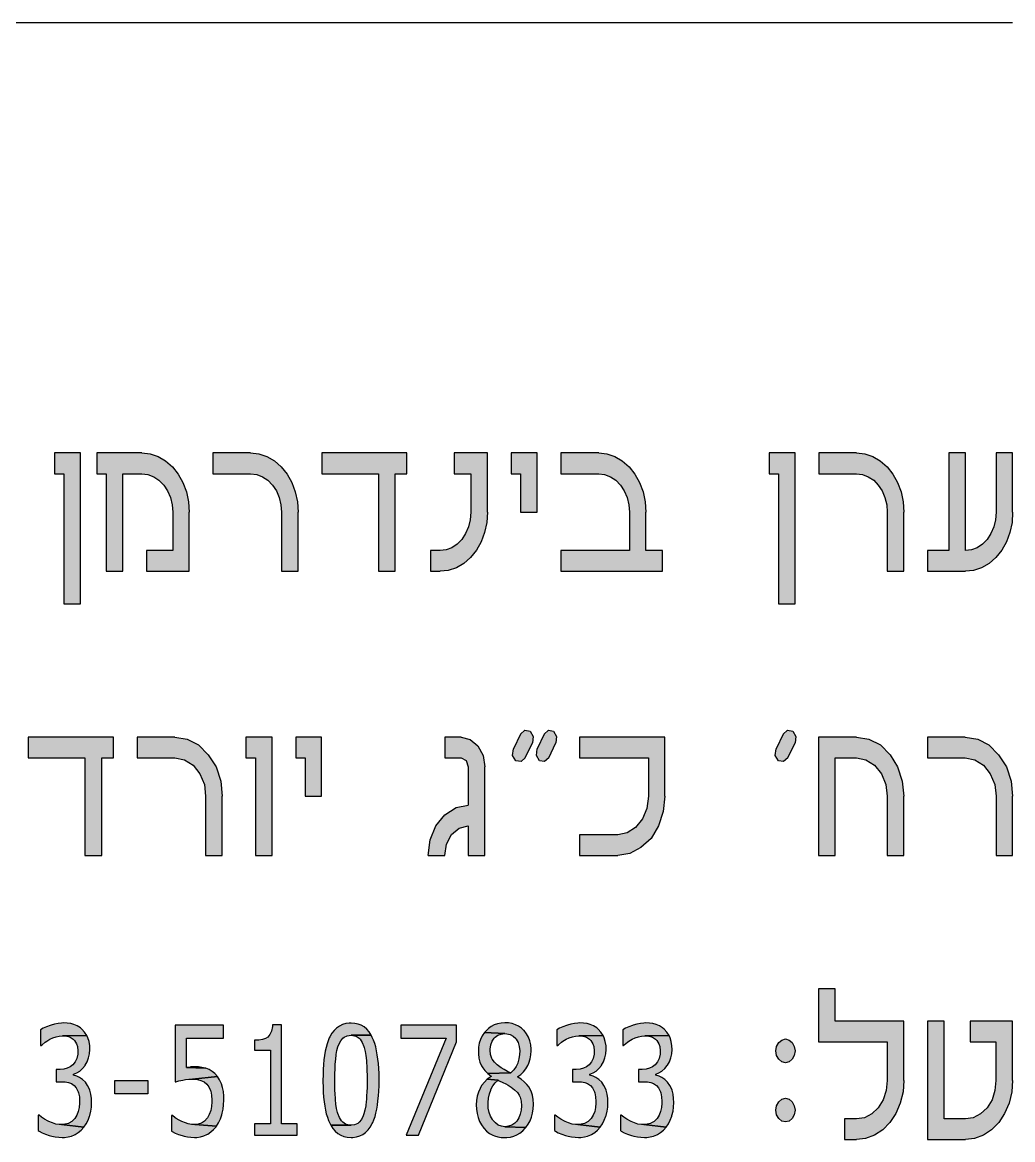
# Model space of a CAD drawing. Header units: inches. Extents: x 4017 to 5703, y -944 to 2840.
# Drawn here: x 5561.05 to 5599.81, y 1210.54 to 1254.25 of the extents above; entities that cross this region are included whole.
import ezdxf

# ---------------------------------------------------------------- set-up
doc = ezdxf.new("R2010")
doc.units = ezdxf.units.IN
doc.header["$MEASUREMENT"] = 0
doc.layers.add('A-VIEW-30', color=6, linetype='Continuous', lineweight=15)
doc.layers.add('TEXT', color=14, linetype='Continuous')

# ---------------------------------------------------------------- blocks, each defined once
blk = doc.blocks.new('A$C70B91C7D')
at = {"layer": 'TEXT', "true_color": 0x311916}
for points in [[(3.1733, -0.5456), (3.1403, -0.5456), (3.1403, -0.5718), (3.1523, -0.5718), (3.1523, -0.7368), (3.1733, -0.7368)], [(3.2812, -0.5556), (3.2718, -0.5502), (3.2617, -0.5467), (3.2513, -0.5456), (3.1943, -0.5456), (3.1943, -0.5718), (3.2062, -0.5718), (3.2062, -0.6955), (3.2272, -0.6955), (3.2272, -0.5718), (3.2513, -0.5718), (3.2588, -0.5727), (3.2662, -0.5756), (3.2729, -0.5801), (3.2789, -0.5862), (3.2837, -0.5936), (3.2874, -0.602), (3.2895, -0.6111), (3.2903, -0.6205), (3.2903, -0.6693), (3.2573, -0.6693), (3.2573, -0.6955), (3.3113, -0.6955), (3.3113, -0.6205), (3.3103, -0.6076), (3.3076, -0.5949), (3.3032, -0.5831), (3.2972, -0.5724), (3.2899, -0.5631)], [(3.4192, -0.5556), (3.4098, -0.5502), (3.3996, -0.5467), (3.3891, -0.5456), (3.3413, -0.5456), (3.3413, -0.5718), (3.3891, -0.5718), (3.3969, -0.5727), (3.4042, -0.5756), (3.4109, -0.5801), (3.4167, -0.5862), (3.4217, -0.5936), (3.4252, -0.602), (3.4275, -0.6111), (3.4283, -0.6205), (3.4283, -0.6955), (3.4493, -0.6955), (3.4493, -0.6205), (3.4483, -0.6076), (3.4456, -0.5949), (3.4412, -0.5831), (3.4352, -0.5724), (3.4277, -0.5631)], [(3.5871, -0.5456), (3.4792, -0.5456), (3.4792, -0.5718), (3.5513, -0.5718), (3.5513, -0.6955), (3.5723, -0.6955), (3.5723, -0.5718), (3.5871, -0.5718)], [(3.6891, -0.5456), (3.6472, -0.5456), (3.6472, -0.5718), (3.6681, -0.5718), (3.6681, -0.6205), (3.6675, -0.6302), (3.6652, -0.6392), (3.6615, -0.6477), (3.6567, -0.655), (3.6509, -0.6612), (3.6442, -0.6656), (3.6368, -0.6683), (3.6291, -0.6693), (3.6172, -0.6693), (3.6172, -0.6955), (3.6291, -0.6955), (3.6395, -0.6946), (3.6498, -0.6911), (3.6592, -0.6855), (3.6677, -0.678), (3.6752, -0.6687), (3.6812, -0.6581), (3.6856, -0.6462), (3.6883, -0.6336), (3.6891, -0.6205)], [(3.7521, -0.5456), (3.7191, -0.5456), (3.7191, -0.5718), (3.7311, -0.5718), (3.7311, -0.6205), (3.7521, -0.6205)], [(3.8506, -0.5502), (3.8406, -0.5467), (3.8302, -0.5456), (3.7822, -0.5456), (3.7822, -0.5718), (3.8302, -0.5718), (3.8377, -0.5727), (3.845, -0.5756), (3.8518, -0.5801), (3.8577, -0.5862), (3.8626, -0.5936), (3.8662, -0.602), (3.8683, -0.6111), (3.8691, -0.6205), (3.8691, -0.6693), (3.7822, -0.6693), (3.7822, -0.6955), (3.9111, -0.6955), (3.9111, -0.6693), (3.8901, -0.6693), (3.8901, -0.6205), (3.8892, -0.6076), (3.8865, -0.5949), (3.882, -0.5831), (3.876, -0.5724), (3.8687, -0.5631), (3.86, -0.5556)], [(4.079, -0.5456), (4.0461, -0.5456), (4.0461, -0.5718), (4.058, -0.5718), (4.058, -0.7368), (4.079, -0.7368)], [(4.1956, -0.5631), (4.187, -0.5556), (4.1775, -0.5502), (4.1675, -0.5467), (4.1571, -0.5456), (4.1091, -0.5456), (4.1091, -0.5718), (4.1571, -0.5718), (4.1646, -0.5727), (4.1719, -0.5756), (4.1787, -0.5801), (4.1846, -0.5862), (4.1895, -0.5936), (4.1929, -0.602), (4.1952, -0.6111), (4.196, -0.6205), (4.196, -0.6955), (4.217, -0.6955), (4.217, -0.6205), (4.2161, -0.6076), (4.2134, -0.5949), (4.2089, -0.5831), (4.203, -0.5724)], [(4.3335, -0.678), (4.341, -0.6687), (4.3469, -0.6581), (4.3514, -0.6462), (4.3541, -0.6336), (4.3548, -0.6205), (4.3548, -0.5456), (4.334, -0.5456), (4.334, -0.6205), (4.3333, -0.6302), (4.3309, -0.6392), (4.3273, -0.6477), (4.3225, -0.655), (4.3167, -0.6612), (4.3099, -0.6656), (4.3026, -0.6683), (4.2949, -0.6693), (4.2949, -0.5456), (4.2739, -0.5456), (4.2739, -0.6693), (4.2469, -0.6693), (4.2469, -0.6955), (4.2949, -0.6955), (4.3053, -0.6946), (4.3155, -0.6911), (4.325, -0.6855)], [(3.2151, -0.9056), (3.1071, -0.9056), (3.1071, -0.9317), (3.1791, -0.9317), (3.1791, -1.0555), (3.2003, -1.0555), (3.2003, -0.9317), (3.2151, -0.9317)], [(3.3231, -0.9154), (3.3088, -0.908), (3.293, -0.9056), (3.2452, -0.9056), (3.2452, -0.9317), (3.293, -0.9317), (3.3053, -0.9342), (3.3162, -0.9411), (3.3246, -0.9519), (3.3305, -0.9657), (3.332, -0.9805), (3.332, -1.0555), (3.3532, -1.0555), (3.3532, -0.9805), (3.3512, -0.9613), (3.3453, -0.943), (3.3354, -0.9278)], [(3.4163, -0.9056), (3.3832, -0.9056), (3.3832, -0.9317), (3.3951, -0.9317), (3.3951, -1.0555), (3.4163, -1.0555)], [(3.4789, -0.9056), (3.4464, -0.9056), (3.4464, -0.9317), (3.4582, -0.9317), (3.4582, -0.9805), (3.4789, -0.9805)], [(3.6772, -0.9164), (3.6673, -0.9085), (3.656, -0.9056), (3.6353, -0.9056), (3.6353, -0.9317), (3.656, -0.9317), (3.6624, -0.9352), (3.6649, -0.943), (3.6649, -0.9919), (3.6496, -0.9948), (3.6353, -1.0042), (3.6239, -1.018), (3.6165, -1.0358), (3.6141, -1.0555), (3.6353, -1.0555), (3.6372, -1.0412), (3.6437, -1.0289), (3.6535, -1.021), (3.6649, -1.018), (3.6649, -1.0555), (3.6861, -1.0555), (3.6861, -0.943), (3.6836, -0.9287)], [(3.7462, -0.913), (3.7472, -0.9046), (3.7433, -0.8982), (3.7364, -0.8967), (3.731, -0.9016), (3.7221, -0.9204), (3.7211, -0.9287), (3.725, -0.9356), (3.7319, -0.9366), (3.7369, -0.9317)], [(3.7758, -0.913), (3.7768, -0.9046), (3.7729, -0.8982), (3.7665, -0.8967), (3.761, -0.9016), (3.7522, -0.9204), (3.7512, -0.9287), (3.7551, -0.9356), (3.7615, -0.9366), (3.767, -0.9317)], [(3.9139, -0.9056), (3.8059, -0.9056), (3.8059, -0.9317), (3.8932, -0.9317), (3.8932, -0.9805), (3.8912, -0.9958), (3.8858, -1.0091), (3.8769, -1.02), (3.8661, -1.0269), (3.8543, -1.0294), (3.8059, -1.0294), (3.8059, -1.0555), (3.8543, -1.0555), (3.8695, -1.053), (3.8838, -1.0456), (3.8967, -1.0338), (3.906, -1.018), (3.912, -0.9998), (3.9139, -0.9805)], [(4.0792, -0.913), (4.0801, -0.9046), (4.0762, -0.8982), (4.0693, -0.8967), (4.0639, -0.9016), (4.055, -0.9204), (4.054, -0.9287), (4.0579, -0.9356), (4.0644, -0.9366), (4.0698, -0.9317)], [(4.1872, -0.9154), (4.1724, -0.908), (4.1571, -0.9056), (4.1087, -0.9056), (4.1087, -1.0555), (4.13, -1.0555), (4.13, -0.9317), (4.1571, -0.9317), (4.1689, -0.9342), (4.1798, -0.9411), (4.1886, -0.9519), (4.1941, -0.9657), (4.196, -0.9805), (4.196, -1.0555), (4.2168, -1.0555), (4.2168, -0.9805), (4.2148, -0.9613), (4.2089, -0.943), (4.1995, -0.9278)], [(4.3248, -0.9154), (4.3105, -0.908), (4.2947, -0.9056), (4.2468, -0.9056), (4.2468, -0.9317), (4.2947, -0.9317), (4.307, -0.9342), (4.3179, -0.9411), (4.3262, -0.9519), (4.3322, -0.9657), (4.3341, -0.9805), (4.3341, -1.0555), (4.3548, -1.0555), (4.3548, -0.9805), (4.3529, -0.9613), (4.347, -0.943), (4.3371, -0.9278)], [(4.2169, -1.2656), (4.1298, -1.2656), (4.1298, -1.2244), (4.1089, -1.2244), (4.1089, -1.2918), (4.1958, -1.2918), (4.1958, -1.3407), (4.1945, -1.3532), (4.1907, -1.365), (4.1846, -1.3752), (4.1763, -1.3829), (4.1669, -1.3877), (4.1568, -1.3893), (4.1418, -1.3893), (4.1418, -1.4155), (4.1568, -1.4155), (4.1685, -1.4142), (4.1798, -1.4099), (4.1902, -1.403), (4.1993, -1.3936), (4.2068, -1.3824), (4.2124, -1.3693), (4.2159, -1.3551), (4.2169, -1.3407)], [(3.1753, -1.2756), (3.1733, -1.2739), (3.1694, -1.2715), (3.1653, -1.2696), (3.1611, -1.2685), (3.1567, -1.2679), (3.1519, -1.2677), (3.1493, -1.2678), (3.145, -1.2683), (3.1406, -1.2691), (3.1361, -1.2704), (3.1352, -1.2707), (3.1304, -1.2725), (3.1263, -1.2743), (3.1229, -1.2763), (3.1229, -1.2961), (3.1238, -1.2961), (3.1247, -1.2952), (3.1285, -1.2922), (3.1306, -1.2908), (3.1348, -1.2883), (3.1384, -1.2866), (3.1427, -1.2851), (3.1464, -1.2843), (3.1508, -1.2839), (3.1814, -1.2835), (3.1787, -1.2793)], [(3.3545, -1.2706), (3.2934, -1.2706), (3.2934, -1.3423), (3.2942, -1.3421), (3.2982, -1.3411), (3.3032, -1.3401), (3.3065, -1.3395), (3.3109, -1.3391), (3.3154, -1.3389), (3.347, -1.3356), (3.3437, -1.3319), (3.3403, -1.3291), (3.3364, -1.3267), (3.3323, -1.325), (3.3313, -1.3248), (3.3078, -1.324), (3.3078, -1.287), (3.3545, -1.287)], [(3.4284, -1.2702), (3.4169, -1.2702), (3.4167, -1.2723), (3.4156, -1.278), (3.4136, -1.2824), (3.4108, -1.2855), (3.4078, -1.2872), (3.404, -1.2886), (3.3993, -1.2893), (3.3939, -1.2896), (3.3939, -1.3023), (3.4141, -1.3023), (3.4141, -1.3956), (3.3939, -1.3956), (3.3939, -1.4098), (3.4482, -1.4098), (3.4482, -1.3956), (3.4284, -1.3956)], [(3.5329, -1.2728), (3.5293, -1.2706), (3.5253, -1.2691), (3.521, -1.2682), (3.5163, -1.2678), (3.5141, -1.2679), (3.5096, -1.2685), (3.5054, -1.2697), (3.5015, -1.2716), (3.498, -1.2741), (3.4948, -1.2771), (3.492, -1.2808), (3.4895, -1.2852), (3.4888, -1.2865), (3.4873, -1.2902), (3.4859, -1.2942), (3.4847, -1.2987), (3.4836, -1.3035), (3.4827, -1.3088), (3.482, -1.3143), (3.4814, -1.3202), (3.481, -1.3266), (3.4808, -1.3333), (3.4807, -1.3404), (3.4807, -1.342), (3.4808, -1.3489), (3.4811, -1.3554), (3.4816, -1.3616), (3.4822, -1.3674), (3.483, -1.3729), (3.4839, -1.378), (3.485, -1.3827), (3.4863, -1.3871), (3.4877, -1.3912), (3.4893, -1.3948), (3.4906, -1.3973), (3.5163, -1.3972), (3.5137, -1.3971), (3.5094, -1.3958), (3.5059, -1.3933), (3.5044, -1.3917), (3.5017, -1.3875), (3.4997, -1.3823), (3.4993, -1.3811), (3.4981, -1.376), (3.4972, -1.3706), (3.4966, -1.3647), (3.4965, -1.3629), (3.4962, -1.358), (3.496, -1.3526), (3.4959, -1.3467), (3.4959, -1.3404), (3.4959, -1.3378), (3.496, -1.3319), (3.4961, -1.3262), (3.4964, -1.3209), (3.4967, -1.3159), (3.4969, -1.3138), (3.4976, -1.3078), (3.4985, -1.3025), (3.4998, -1.2979), (3.5008, -1.2951), (3.5032, -1.2904), (3.5061, -1.2869), (3.5077, -1.2856), (3.5116, -1.2839), (3.5163, -1.2833), (3.5419, -1.2832), (3.5393, -1.2791), (3.5363, -1.2757)], [(3.65, -1.2706), (3.5793, -1.2706), (3.5793, -1.287), (3.6369, -1.287), (3.586, -1.4098), (3.6019, -1.4098), (3.65, -1.2915)], [(3.7356, -1.2774), (3.7355, -1.2773), (3.7323, -1.2743), (3.7287, -1.2718), (3.7249, -1.2699), (3.7206, -1.2685), (3.7161, -1.2677), (3.7112, -1.2674), (3.7065, -1.2678), (3.7021, -1.2686), (3.6979, -1.2701), (3.694, -1.2721), (3.6905, -1.2747), (3.6871, -1.2779), (3.6855, -1.2799), (3.7111, -1.2812), (3.7136, -1.2813), (3.7181, -1.2823), (3.7219, -1.2844), (3.725, -1.2875), (3.7257, -1.2882), (3.7281, -1.2926), (3.7296, -1.2975), (3.7301, -1.3031), (3.7298, -1.3078), (3.7291, -1.3132), (3.7276, -1.3185), (3.7255, -1.3228), (3.7227, -1.327), (3.7189, -1.331), (3.6896, -1.3316), (3.6938, -1.335), (3.6938, -1.3355), (3.6927, -1.3362), (3.6887, -1.3391), (3.7028, -1.3401), (3.7042, -1.3409), (3.7085, -1.3431), (3.7124, -1.345), (3.7154, -1.3466), (3.7192, -1.3489), (3.7237, -1.3524), (3.7271, -1.3558), (3.7295, -1.3591), (3.7306, -1.3617), (3.7318, -1.3667), (3.7322, -1.3728), (3.7319, -1.378), (3.7308, -1.3833), (3.729, -1.388), (3.7265, -1.3919), (3.7238, -1.3947), (3.7202, -1.3971), (3.7161, -1.3986), (3.7114, -1.3991), (3.7378, -1.4), (3.7408, -1.396), (3.7432, -1.3916), (3.7451, -1.3869), (3.7464, -1.3819), (3.7472, -1.3766), (3.7475, -1.371), (3.7475, -1.3705), (3.7471, -1.3645), (3.7462, -1.3592), (3.7446, -1.3543), (3.7425, -1.3501), (3.7419, -1.3492), (3.7392, -1.3455), (3.7359, -1.3422), (3.7321, -1.3391), (3.7277, -1.3362), (3.7277, -1.3357), (3.7314, -1.333), (3.7349, -1.3297), (3.7379, -1.3257), (3.7404, -1.3214), (3.7416, -1.3185), (3.7434, -1.3133), (3.7444, -1.3081), (3.7447, -1.3029), (3.7447, -1.3008), (3.7441, -1.2953), (3.7429, -1.2903), (3.7411, -1.2856), (3.7387, -1.2813)], [(3.8297, -1.2756), (3.8277, -1.2739), (3.8237, -1.2715), (3.8196, -1.2696), (3.8155, -1.2685), (3.8111, -1.2679), (3.8063, -1.2677), (3.8037, -1.2678), (3.7994, -1.2683), (3.795, -1.2691), (3.7905, -1.2704), (3.7895, -1.2707), (3.7847, -1.2725), (3.7806, -1.2743), (3.7772, -1.2763), (3.7772, -1.2961), (3.7781, -1.2961), (3.7791, -1.2952), (3.7829, -1.2922), (3.7849, -1.2908), (3.7891, -1.2883), (3.7928, -1.2866), (3.797, -1.2851), (3.8007, -1.2843), (3.8051, -1.2839), (3.8358, -1.2835), (3.8331, -1.2793)], [(3.9133, -1.2756), (3.9112, -1.2739), (3.9073, -1.2715), (3.9032, -1.2696), (3.899, -1.2685), (3.8947, -1.2679), (3.8899, -1.2677), (3.8872, -1.2678), (3.883, -1.2683), (3.8785, -1.2691), (3.874, -1.2704), (3.8731, -1.2707), (3.8683, -1.2725), (3.8642, -1.2743), (3.8608, -1.2763), (3.8608, -1.2961), (3.8617, -1.2961), (3.8626, -1.2952), (3.8665, -1.2922), (3.8685, -1.2908), (3.8727, -1.2883), (3.8763, -1.2866), (3.8806, -1.2851), (3.8843, -1.2843), (3.8887, -1.2839), (3.9194, -1.2835), (3.9166, -1.2793)], [(4.268, -1.2656), (4.2469, -1.2656), (4.2469, -1.4155), (4.295, -1.4155), (4.3065, -1.4142), (4.3177, -1.4099), (4.3281, -1.403), (4.3372, -1.3936), (4.3447, -1.3824), (4.3503, -1.3693), (4.3538, -1.3551), (4.3548, -1.3407), (4.3548, -1.2656), (4.3009, -1.2656), (4.3009, -1.2918), (4.3337, -1.2918), (4.3337, -1.3407), (4.3324, -1.3532), (4.3287, -1.365), (4.3225, -1.3752), (4.3142, -1.3829), (4.3049, -1.3877), (4.295, -1.3893), (4.268, -1.3893)], [(3.1843, -1.2913), (3.1828, -1.2864), (3.1814, -1.2835), (3.1508, -1.2839), (3.1538, -1.284), (3.1581, -1.2848), (3.1605, -1.2857), (3.1643, -1.2882), (3.1659, -1.2898), (3.1685, -1.2942), (3.1696, -1.2976), (3.1702, -1.3032), (3.17, -1.3074), (3.1689, -1.3126), (3.1668, -1.317), (3.1639, -1.3206), (3.1605, -1.3233), (3.1566, -1.3251), (3.1523, -1.3262), (3.1475, -1.3266), (3.1426, -1.3266), (3.1426, -1.3421), (3.1489, -1.3421), (3.1494, -1.3421), (3.154, -1.3424), (3.1582, -1.3432), (3.1619, -1.3445), (3.1656, -1.3471), (3.1681, -1.35), (3.1706, -1.3548), (3.171, -1.3561), (3.172, -1.3611), (3.1723, -1.3672), (3.1722, -1.3692), (3.1718, -1.3749), (3.1707, -1.3797), (3.1689, -1.3843), (3.1661, -1.3889), (3.1626, -1.3924), (3.1583, -1.3948), (3.1536, -1.3961), (3.1493, -1.3965), (3.1777, -1.3996), (3.1806, -1.3954), (3.183, -1.3908), (3.1849, -1.3858), (3.1852, -1.3848), (3.1865, -1.3796), (3.1872, -1.3742), (3.1875, -1.3685), (3.1872, -1.3633), (3.1865, -1.3578), (3.1853, -1.353), (3.1848, -1.3516), (3.1824, -1.3468), (3.1797, -1.3428), (3.1796, -1.3427), (3.1761, -1.3392), (3.1723, -1.3367), (3.1688, -1.3351), (3.1647, -1.3338), (3.1647, -1.3325), (3.1687, -1.331), (3.1725, -1.3286), (3.176, -1.3255), (3.1792, -1.3215), (3.1794, -1.3212), (3.182, -1.3168), (3.1838, -1.312), (3.1849, -1.3068), (3.1853, -1.3013), (3.1851, -1.2967)], [(3.5433, -1.2859), (3.5419, -1.2832), (3.5163, -1.2833), (3.5186, -1.2834), (3.523, -1.2845), (3.5265, -1.2869), (3.5279, -1.2884), (3.5306, -1.2925), (3.5327, -1.2977), (3.533, -1.2989), (3.5342, -1.3037), (3.5351, -1.3091), (3.5358, -1.3153), (3.536, -1.3176), (3.5363, -1.3227), (3.5365, -1.3282), (3.5366, -1.334), (3.5367, -1.3401), (3.5367, -1.3433), (3.5366, -1.3494), (3.5364, -1.355), (3.5361, -1.3602), (3.5358, -1.3651), (3.5356, -1.3667), (3.5349, -1.3727), (3.5339, -1.378), (3.5327, -1.3826), (3.5318, -1.3853), (3.5294, -1.39), (3.5265, -1.3935), (3.5248, -1.3949), (3.5209, -1.3966), (3.5163, -1.3972), (3.4906, -1.3973), (3.4932, -1.4014), (3.4962, -1.4048), (3.4996, -1.4077), (3.5032, -1.4099), (3.5072, -1.4114), (3.5116, -1.4123), (3.5163, -1.4127), (3.5186, -1.4126), (3.5231, -1.412), (3.5273, -1.4107), (3.5312, -1.4089), (3.5347, -1.4064), (3.5379, -1.4032), (3.5407, -1.3995), (3.5432, -1.3951), (3.5438, -1.394), (3.5453, -1.3903), (3.5467, -1.3862), (3.5479, -1.3818), (3.5489, -1.3769), (3.5498, -1.3717), (3.5505, -1.3662), (3.5511, -1.3602), (3.5515, -1.3539), (3.5518, -1.3472), (3.5519, -1.3401), (3.5519, -1.3388), (3.5518, -1.3319), (3.5515, -1.3254), (3.551, -1.3192), (3.5504, -1.3134), (3.5496, -1.3079), (3.5487, -1.3028), (3.5476, -1.2981), (3.5463, -1.2936), (3.5449, -1.2896)], [(3.6951, -1.2907), (3.6979, -1.2868), (3.6988, -1.2858), (3.7024, -1.2833), (3.7065, -1.2817), (3.7111, -1.2812), (3.6855, -1.2799), (3.6827, -1.284), (3.6805, -1.2886), (3.6789, -1.2934), (3.678, -1.2985), (3.6777, -1.3041), (3.6777, -1.3067), (3.6784, -1.3123), (3.6796, -1.3174), (3.6816, -1.3218), (3.6832, -1.3244), (3.6861, -1.3281), (3.6896, -1.3316), (3.7188, -1.331), (3.7146, -1.329), (3.7103, -1.3266), (3.7066, -1.3244), (3.7032, -1.3222), (3.7015, -1.3209), (3.698, -1.3174), (3.6953, -1.3136), (3.6947, -1.3125), (3.6932, -1.3076), (3.6926, -1.302), (3.6926, -1.3009), (3.6933, -1.2955)], [(3.8408, -1.3796), (3.8416, -1.3742), (3.8418, -1.3685), (3.8416, -1.3633), (3.8409, -1.3578), (3.8396, -1.353), (3.8391, -1.3516), (3.8368, -1.3468), (3.8341, -1.3428), (3.834, -1.3427), (3.8304, -1.3392), (3.8266, -1.3367), (3.8232, -1.3351), (3.8191, -1.3338), (3.8191, -1.3325), (3.823, -1.331), (3.8268, -1.3286), (3.8304, -1.3255), (3.8336, -1.3215), (3.8337, -1.3212), (3.8363, -1.3168), (3.8381, -1.312), (3.8392, -1.3068), (3.8396, -1.3013), (3.8395, -1.2967), (3.8386, -1.2913), (3.8371, -1.2864), (3.8358, -1.2835), (3.8051, -1.2839), (3.8081, -1.284), (3.8124, -1.2848), (3.8148, -1.2857), (3.8187, -1.2882), (3.8202, -1.2898), (3.8229, -1.2942), (3.824, -1.2976), (3.8245, -1.3032), (3.8243, -1.3074), (3.8232, -1.3126), (3.8212, -1.317), (3.8183, -1.3206), (3.8149, -1.3233), (3.811, -1.3251), (3.8066, -1.3262), (3.8018, -1.3266), (3.7969, -1.3266), (3.7969, -1.3421), (3.8032, -1.3421), (3.8038, -1.3421), (3.8084, -1.3424), (3.8126, -1.3432), (3.8162, -1.3445), (3.82, -1.3471), (3.8225, -1.35), (3.8249, -1.3548), (3.8253, -1.3561), (3.8263, -1.3611), (3.8266, -1.3672), (3.8266, -1.3692), (3.8261, -1.3749), (3.8251, -1.3797), (3.8232, -1.3843), (3.8205, -1.3887), (3.8203, -1.389), (3.817, -1.3924), (3.8126, -1.3948), (3.808, -1.3961), (3.8037, -1.3965), (3.8321, -1.3996), (3.8349, -1.3954), (3.8373, -1.3908), (3.8392, -1.3858), (3.8396, -1.3848)], [(3.9222, -1.2913), (3.9207, -1.2864), (3.9194, -1.2835), (3.8887, -1.2839), (3.8917, -1.284), (3.896, -1.2848), (3.8984, -1.2857), (3.9022, -1.2882), (3.9038, -1.2898), (3.9064, -1.2942), (3.9075, -1.2976), (3.9081, -1.3032), (3.9079, -1.3074), (3.9068, -1.3126), (3.9048, -1.317), (3.9018, -1.3206), (3.8984, -1.3233), (3.8945, -1.3251), (3.8902, -1.3262), (3.8854, -1.3266), (3.8805, -1.3266), (3.8805, -1.3421), (3.8868, -1.3421), (3.8873, -1.3421), (3.8919, -1.3424), (3.8961, -1.3432), (3.8998, -1.3445), (3.9036, -1.3471), (3.9061, -1.35), (3.9085, -1.3548), (3.9089, -1.3561), (3.9099, -1.3611), (3.9102, -1.3672), (3.9102, -1.3692), (3.9097, -1.3749), (3.9086, -1.3797), (3.9068, -1.3843), (3.9041, -1.3887), (3.9039, -1.389), (3.9005, -1.3924), (3.8962, -1.3948), (3.8916, -1.3961), (3.8872, -1.3965), (3.9156, -1.3996), (3.9185, -1.3954), (3.9209, -1.3908), (3.9228, -1.3858), (3.9231, -1.3848), (3.9244, -1.3796), (3.9251, -1.3742), (3.9254, -1.3685), (3.9252, -1.3633), (3.9245, -1.3578), (3.9232, -1.353), (3.9227, -1.3516), (3.9204, -1.3468), (3.9176, -1.3428), (3.9175, -1.3427), (3.914, -1.3392), (3.9102, -1.3367), (3.9068, -1.3351), (3.9026, -1.3338), (3.9026, -1.3325), (3.9066, -1.331), (3.9104, -1.3286), (3.9139, -1.3255), (3.9171, -1.3215), (3.9173, -1.3212), (3.9199, -1.3168), (3.9217, -1.312), (3.9228, -1.3068), (3.9232, -1.3013), (3.923, -1.2967)], [(4.0779, -1.2974), (4.0755, -1.2926), (4.0715, -1.2893), (4.067, -1.288), (4.0624, -1.2893), (4.0584, -1.2926), (4.0557, -1.2974), (4.0549, -1.303), (4.0557, -1.3089), (4.0584, -1.3137), (4.0624, -1.3169), (4.067, -1.3182), (4.0715, -1.3169), (4.0755, -1.3137), (4.0779, -1.3089), (4.079, -1.303)], [(3.2589, -1.3404), (3.2168, -1.3404), (3.2168, -1.3574), (3.2589, -1.3574)], [(3.3545, -1.3546), (3.3535, -1.3495), (3.3522, -1.345), (3.352, -1.3446), (3.3498, -1.3398), (3.347, -1.3356), (3.3154, -1.3389), (3.3172, -1.339), (3.3217, -1.3394), (3.3258, -1.3404), (3.3259, -1.3404), (3.3301, -1.3424), (3.3337, -1.3454), (3.3361, -1.3485), (3.3384, -1.3533), (3.3387, -1.3543), (3.3396, -1.3593), (3.34, -1.3654), (3.3399, -1.3677), (3.3395, -1.3734), (3.3385, -1.3784), (3.3385, -1.3784), (3.3367, -1.3836), (3.3341, -1.3883), (3.3308, -1.3919), (3.3269, -1.3945), (3.3226, -1.396), (3.3182, -1.3965), (3.3458, -1.3983), (3.3485, -1.3941), (3.3507, -1.3893), (3.3526, -1.3842), (3.3532, -1.3819), (3.3542, -1.3767), (3.3549, -1.3712), (3.3551, -1.3655), (3.355, -1.3604)], [(3.6905, -1.3629), (3.6916, -1.3576), (3.6933, -1.3528), (3.6937, -1.3519), (3.6961, -1.3475), (3.6992, -1.3436), (3.7028, -1.3401), (3.6887, -1.3391), (3.6853, -1.3425), (3.6823, -1.3463), (3.6798, -1.3505), (3.6798, -1.3506), (3.6777, -1.3555), (3.6762, -1.3606), (3.6753, -1.3658), (3.675, -1.3714), (3.675, -1.3715), (3.6752, -1.377), (3.6761, -1.3825), (3.6774, -1.3876), (3.6792, -1.3924), (3.6816, -1.3969), (3.6846, -1.401), (3.6849, -1.4014), (3.6882, -1.4048), (3.6919, -1.4076), (3.6961, -1.4099), (3.698, -1.4106), (3.7022, -1.412), (3.7066, -1.4127), (3.7112, -1.413), (3.7137, -1.4129), (3.7183, -1.4123), (3.7225, -1.4111), (3.7265, -1.4094), (3.7303, -1.4072), (3.7339, -1.4043), (3.7372, -1.4009), (3.7378, -1.4), (3.7114, -1.3991), (3.7071, -1.3986), (3.703, -1.397), (3.6994, -1.3944), (3.6961, -1.3908), (3.6956, -1.39), (3.6931, -1.3858), (3.6914, -1.381), (3.6903, -1.3757), (3.69, -1.37), (3.69, -1.3685)], [(4.0779, -1.3725), (4.0755, -1.3674), (4.0715, -1.3642), (4.067, -1.3631), (4.0624, -1.3642), (4.0584, -1.3674), (4.0557, -1.3725), (4.0549, -1.3781), (4.0557, -1.384), (4.0584, -1.3888), (4.0624, -1.392), (4.067, -1.3931), (4.0715, -1.392), (4.0755, -1.3888), (4.0779, -1.384), (4.079, -1.3781)], [(3.1658, -1.4094), (3.1668, -1.409), (3.1707, -1.4065), (3.1744, -1.4034), (3.1776, -1.3998), (3.1777, -1.3996), (3.1493, -1.3965), (3.1464, -1.3964), (3.1421, -1.3957), (3.1378, -1.3944), (3.1335, -1.3926), (3.1324, -1.392), (3.1279, -1.3896), (3.1241, -1.387), (3.1209, -1.3844), (3.1198, -1.3844), (3.1198, -1.4041), (3.1209, -1.4047), (3.1247, -1.4067), (3.1289, -1.4085), (3.1336, -1.4101), (3.137, -1.4111), (3.1414, -1.412), (3.1458, -1.4125), (3.1502, -1.4127), (3.1531, -1.4126), (3.1577, -1.412), (3.1619, -1.411)], [(3.3386, -1.4058), (3.3422, -1.4027), (3.3453, -1.3991), (3.3458, -1.3983), (3.3182, -1.3965), (3.3141, -1.3962), (3.31, -1.3954), (3.3064, -1.3942), (3.3019, -1.3924), (3.2987, -1.3908), (3.2948, -1.3886), (3.2935, -1.3877), (3.2899, -1.385), (3.2888, -1.385), (3.2888, -1.4047), (3.2896, -1.4052), (3.2934, -1.4072), (3.2976, -1.409), (3.3023, -1.4104), (3.3048, -1.4111), (3.3091, -1.412), (3.3135, -1.4125), (3.318, -1.4127), (3.321, -1.4126), (3.3254, -1.412), (3.3297, -1.4107), (3.3337, -1.409), (3.3347, -1.4085)], [(3.8287, -1.4034), (3.832, -1.3998), (3.8321, -1.3996), (3.8037, -1.3965), (3.8007, -1.3964), (3.7964, -1.3957), (3.7921, -1.3944), (3.7878, -1.3926), (3.7868, -1.392), (3.7823, -1.3896), (3.7785, -1.387), (3.7752, -1.3844), (3.7742, -1.3844), (3.7742, -1.4041), (3.7753, -1.4047), (3.779, -1.4067), (3.7833, -1.4085), (3.788, -1.4101), (3.7914, -1.4111), (3.7958, -1.412), (3.8002, -1.4125), (3.8046, -1.4127), (3.8075, -1.4126), (3.812, -1.412), (3.8162, -1.411), (3.8202, -1.4094), (3.8211, -1.409), (3.8251, -1.4065)], [(3.9123, -1.4034), (3.9155, -1.3998), (3.9156, -1.3996), (3.8872, -1.3965), (3.8843, -1.3964), (3.88, -1.3957), (3.8757, -1.3944), (3.8714, -1.3926), (3.8703, -1.392), (3.8658, -1.3896), (3.862, -1.387), (3.8588, -1.3844), (3.8577, -1.3844), (3.8577, -1.4041), (3.8588, -1.4047), (3.8626, -1.4067), (3.8668, -1.4085), (3.8716, -1.4101), (3.8749, -1.4111), (3.8793, -1.412), (3.8837, -1.4125), (3.8881, -1.4127), (3.891, -1.4126), (3.8956, -1.412), (3.8998, -1.411), (3.9038, -1.4094), (3.9047, -1.409), (3.9087, -1.4065)]]:
    blk.add_hatch(color=19, dxfattribs=at).paths.add_polyline_path(points)
at = {"layer": 'TEXT', "color": 19, "true_color": 0x311916}
blk.add_line((0, 0), (4.3548, 0), dxfattribs=at)
for points in [[(3.1733, -0.7368), (3.1733, -0.5456), (3.1403, -0.5456), (3.1403, -0.5718), (3.1523, -0.5718), (3.1523, -0.7368), (3.1733, -0.7368)], [(3.5723, -0.6955), (3.5723, -0.5718), (3.5871, -0.5718), (3.5871, -0.5456), (3.4792, -0.5456), (3.4792, -0.5718), (3.5513, -0.5718), (3.5513, -0.6955), (3.5723, -0.6955)], [(3.7521, -0.6205), (3.7521, -0.5456), (3.7191, -0.5456), (3.7191, -0.5718), (3.7311, -0.5718), (3.7311, -0.6205), (3.7521, -0.6205)], [(4.079, -0.7368), (4.079, -0.5456), (4.0461, -0.5456), (4.0461, -0.5718), (4.058, -0.5718), (4.058, -0.7368), (4.079, -0.7368)], [(3.2003, -1.0555), (3.2003, -0.9317), (3.2151, -0.9317), (3.2151, -0.9056), (3.1071, -0.9056), (3.1071, -0.9317), (3.1791, -0.9317), (3.1791, -1.0555), (3.2003, -1.0555)], [(3.4163, -1.0555), (3.4163, -0.9056), (3.3832, -0.9056), (3.3832, -0.9317), (3.3951, -0.9317), (3.3951, -1.0555), (3.4163, -1.0555)], [(3.4789, -0.9805), (3.4789, -0.9056), (3.4464, -0.9056), (3.4464, -0.9317), (3.4582, -0.9317), (3.4582, -0.9805), (3.4789, -0.9805)], [(3.1519, -1.2677), (3.1493, -1.2678), (3.145, -1.2683), (3.1406, -1.2691), (3.1361, -1.2704), (3.1352, -1.2707), (3.1304, -1.2725), (3.1263, -1.2743), (3.1229, -1.2763), (3.1229, -1.2961), (3.1238, -1.2961), (3.1247, -1.2952), (3.1285, -1.2922), (3.1306, -1.2908), (3.1348, -1.2883), (3.1384, -1.2866), (3.1427, -1.2851), (3.1464, -1.2843), (3.1508, -1.2839), (3.1814, -1.2835), (3.1787, -1.2793), (3.1753, -1.2756), (3.1733, -1.2739), (3.1694, -1.2715), (3.1652, -1.2696), (3.1651, -1.2696), (3.1611, -1.2685), (3.1567, -1.2679)], [(3.3545, -1.2706), (3.2934, -1.2706), (3.2934, -1.3423), (3.2942, -1.3421), (3.2982, -1.3411), (3.3032, -1.3401), (3.3065, -1.3395), (3.3109, -1.3391), (3.3154, -1.3389), (3.347, -1.3356), (3.3437, -1.3319), (3.3403, -1.3291), (3.3364, -1.3267), (3.3323, -1.325), (3.3313, -1.3248), (3.3078, -1.324), (3.3078, -1.287), (3.3545, -1.287)], [(3.4284, -1.2702), (3.4169, -1.2702), (3.4167, -1.2723), (3.4156, -1.278), (3.4136, -1.2824), (3.4108, -1.2855), (3.4078, -1.2872), (3.404, -1.2886), (3.3993, -1.2893), (3.3939, -1.2896), (3.3939, -1.3023), (3.4141, -1.3023), (3.4141, -1.3956), (3.3939, -1.3956), (3.3939, -1.4098), (3.4482, -1.4098), (3.4482, -1.3956), (3.4284, -1.3956)], [(3.5163, -1.2678), (3.5141, -1.2679), (3.5096, -1.2685), (3.5054, -1.2697), (3.5015, -1.2716), (3.498, -1.2741), (3.4948, -1.2771), (3.492, -1.2808), (3.4895, -1.2852), (3.4888, -1.2865), (3.4873, -1.2902), (3.4859, -1.2942), (3.4847, -1.2987), (3.4836, -1.3035), (3.4827, -1.3088), (3.482, -1.3143), (3.4814, -1.3202), (3.481, -1.3266), (3.4808, -1.3333), (3.4807, -1.3404), (3.4807, -1.342), (3.4808, -1.3489), (3.4811, -1.3554), (3.4816, -1.3616), (3.4822, -1.3674), (3.483, -1.3729), (3.4839, -1.378), (3.485, -1.3827), (3.4863, -1.3871), (3.4877, -1.3912), (3.4893, -1.3948), (3.4906, -1.3973), (3.5163, -1.3972), (3.5137, -1.3971), (3.5094, -1.3958), (3.5059, -1.3933), (3.5044, -1.3917), (3.5017, -1.3875), (3.4997, -1.3823), (3.4993, -1.3811), (3.4981, -1.376), (3.4972, -1.3706), (3.4966, -1.3647), (3.4965, -1.3629), (3.4962, -1.358), (3.496, -1.3526), (3.4959, -1.3467), (3.4959, -1.3404), (3.4959, -1.3378), (3.496, -1.3319), (3.4961, -1.3262), (3.4964, -1.3209), (3.4967, -1.3159), (3.4969, -1.3138), (3.4976, -1.3078), (3.4985, -1.3025), (3.4998, -1.2979), (3.5008, -1.2951), (3.5032, -1.2904), (3.5061, -1.2869), (3.5077, -1.2856), (3.5116, -1.2839), (3.5163, -1.2833), (3.5419, -1.2832), (3.5393, -1.2791), (3.5363, -1.2757), (3.5329, -1.2728), (3.5293, -1.2706), (3.5253, -1.2691), (3.521, -1.2682)], [(3.65, -1.2706), (3.5793, -1.2706), (3.5793, -1.287), (3.6369, -1.287), (3.586, -1.4098), (3.6019, -1.4098), (3.65, -1.2915)], [(3.7112, -1.2674), (3.7112, -1.2674), (3.7065, -1.2678), (3.7021, -1.2686), (3.6979, -1.2701), (3.694, -1.2721), (3.6905, -1.2747), (3.6871, -1.2779), (3.6855, -1.2799), (3.7111, -1.2812), (3.7136, -1.2813), (3.7181, -1.2823), (3.7219, -1.2844), (3.725, -1.2875), (3.7257, -1.2882), (3.7281, -1.2926), (3.7296, -1.2975), (3.7301, -1.3031), (3.7298, -1.3078), (3.7291, -1.3132), (3.7277, -1.3181), (3.7276, -1.3186), (3.7255, -1.3228), (3.7227, -1.327), (3.7189, -1.331), (3.6896, -1.3316), (3.6938, -1.335), (3.6938, -1.3355), (3.6927, -1.3362), (3.6887, -1.3391), (3.7028, -1.3401), (3.7042, -1.3409), (3.7085, -1.3431), (3.7124, -1.345), (3.7154, -1.3466), (3.7191, -1.3489), (3.7193, -1.349), (3.7237, -1.3524), (3.7271, -1.3558), (3.7295, -1.3591), (3.7306, -1.3617), (3.7318, -1.3667), (3.7322, -1.3728), (3.7319, -1.378), (3.7308, -1.3833), (3.729, -1.388), (3.7265, -1.3919), (3.7238, -1.3947), (3.7202, -1.3971), (3.7161, -1.3986), (3.7114, -1.3991), (3.7378, -1.4), (3.7408, -1.396), (3.7432, -1.3916), (3.7451, -1.3869), (3.7464, -1.3819), (3.7472, -1.3766), (3.7475, -1.371), (3.7475, -1.3705), (3.7471, -1.3645), (3.7462, -1.3592), (3.7446, -1.3543), (3.7425, -1.3501), (3.7419, -1.3492), (3.7392, -1.3455), (3.7359, -1.3422), (3.7321, -1.3391), (3.7277, -1.3362), (3.7277, -1.3357), (3.7314, -1.333), (3.7349, -1.3297), (3.7379, -1.3257), (3.7404, -1.3214), (3.7416, -1.3185), (3.7434, -1.3133), (3.7444, -1.3081), (3.7447, -1.3029), (3.7447, -1.3008), (3.7441, -1.2953), (3.7429, -1.2903), (3.7411, -1.2856), (3.7387, -1.2813), (3.7356, -1.2774), (3.7355, -1.2773), (3.7323, -1.2743), (3.7287, -1.2718), (3.7249, -1.2699), (3.7206, -1.2685), (3.7161, -1.2677)], [(3.8063, -1.2677), (3.8037, -1.2678), (3.7994, -1.2683), (3.795, -1.2691), (3.7905, -1.2704), (3.7895, -1.2707), (3.7847, -1.2725), (3.7806, -1.2743), (3.7772, -1.2763), (3.7772, -1.2961), (3.7781, -1.2961), (3.7791, -1.2952), (3.7829, -1.2922), (3.7849, -1.2908), (3.7891, -1.2883), (3.7928, -1.2866), (3.797, -1.2851), (3.8007, -1.2843), (3.8051, -1.2839), (3.8358, -1.2835), (3.8331, -1.2793), (3.8297, -1.2756), (3.8277, -1.2739), (3.8237, -1.2715), (3.8196, -1.2696), (3.8195, -1.2696), (3.8155, -1.2685), (3.8111, -1.2679)], [(3.8899, -1.2677), (3.8872, -1.2678), (3.883, -1.2683), (3.8785, -1.2691), (3.874, -1.2704), (3.8731, -1.2707), (3.8683, -1.2725), (3.8642, -1.2743), (3.8608, -1.2763), (3.8608, -1.2961), (3.8617, -1.2961), (3.8626, -1.2952), (3.8665, -1.2922), (3.8685, -1.2908), (3.8727, -1.2883), (3.8763, -1.2866), (3.8806, -1.2851), (3.8843, -1.2843), (3.8887, -1.2839), (3.9194, -1.2835), (3.9166, -1.2793), (3.9133, -1.2756), (3.9112, -1.2739), (3.9073, -1.2715), (3.9031, -1.2696), (3.903, -1.2696), (3.899, -1.2685), (3.8947, -1.2679)], [(3.1814, -1.2835), (3.1508, -1.2839), (3.1538, -1.284), (3.1581, -1.2848), (3.1605, -1.2857), (3.1643, -1.2882), (3.1659, -1.2898), (3.1685, -1.2942), (3.1696, -1.2976), (3.1702, -1.3032), (3.17, -1.3074), (3.1689, -1.3126), (3.1668, -1.317), (3.1639, -1.3206), (3.1605, -1.3233), (3.1566, -1.3251), (3.1523, -1.3262), (3.1475, -1.3266), (3.1426, -1.3266), (3.1426, -1.3421), (3.1489, -1.3421), (3.1494, -1.3421), (3.154, -1.3424), (3.1582, -1.3432), (3.1619, -1.3445), (3.1656, -1.3471), (3.1681, -1.35), (3.1706, -1.3548), (3.171, -1.3561), (3.172, -1.3611), (3.1723, -1.3672), (3.1722, -1.3692), (3.1718, -1.3749), (3.1707, -1.3797), (3.1689, -1.3843), (3.1662, -1.3887), (3.1659, -1.389), (3.1626, -1.3924), (3.1586, -1.3946), (3.1581, -1.3949), (3.1536, -1.3961), (3.1493, -1.3965), (3.1777, -1.3996), (3.1806, -1.3954), (3.183, -1.3908), (3.1849, -1.3858), (3.1852, -1.3848), (3.1865, -1.3796), (3.1872, -1.3742), (3.1875, -1.3685), (3.1872, -1.3633), (3.1865, -1.3578), (3.1853, -1.353), (3.1848, -1.3516), (3.1824, -1.3468), (3.1797, -1.3428), (3.1796, -1.3427), (3.1761, -1.3392), (3.1723, -1.3367), (3.1688, -1.3351), (3.1647, -1.3338), (3.1647, -1.3325), (3.1687, -1.331), (3.1725, -1.3286), (3.176, -1.3255), (3.1792, -1.3215), (3.1794, -1.3212), (3.182, -1.3168), (3.1838, -1.312), (3.1849, -1.3068), (3.1853, -1.3013), (3.1851, -1.2967), (3.1843, -1.2913), (3.1828, -1.2864)], [(3.5419, -1.2832), (3.5163, -1.2833), (3.5186, -1.2834), (3.523, -1.2845), (3.5265, -1.2869), (3.5279, -1.2884), (3.5306, -1.2925), (3.5327, -1.2977), (3.533, -1.2989), (3.5342, -1.3037), (3.5351, -1.3091), (3.5358, -1.3153), (3.536, -1.3176), (3.5363, -1.3227), (3.5365, -1.3282), (3.5366, -1.334), (3.5367, -1.3401), (3.5367, -1.3433), (3.5366, -1.3494), (3.5364, -1.355), (3.5361, -1.3602), (3.5358, -1.3651), (3.5356, -1.3667), (3.5349, -1.3727), (3.5339, -1.378), (3.5327, -1.3826), (3.5318, -1.3853), (3.5294, -1.39), (3.5265, -1.3935), (3.5248, -1.3949), (3.5209, -1.3966), (3.5163, -1.3972), (3.4906, -1.3973), (3.4932, -1.4014), (3.4962, -1.4048), (3.4996, -1.4077), (3.5032, -1.4099), (3.5072, -1.4114), (3.5116, -1.4123), (3.5163, -1.4127), (3.5186, -1.4126), (3.5231, -1.412), (3.5273, -1.4107), (3.5312, -1.4089), (3.5347, -1.4064), (3.5379, -1.4032), (3.5407, -1.3995), (3.5432, -1.3951), (3.5438, -1.394), (3.5453, -1.3903), (3.5467, -1.3862), (3.5479, -1.3818), (3.5489, -1.3769), (3.5498, -1.3717), (3.5505, -1.3662), (3.5511, -1.3602), (3.5515, -1.3539), (3.5518, -1.3472), (3.5519, -1.3401), (3.5519, -1.3388), (3.5518, -1.3319), (3.5515, -1.3254), (3.551, -1.3192), (3.5504, -1.3134), (3.5496, -1.3079), (3.5487, -1.3028), (3.5476, -1.2981), (3.5463, -1.2936), (3.5449, -1.2896), (3.5433, -1.2859)], [(3.6855, -1.2799), (3.6827, -1.284), (3.6805, -1.2886), (3.6789, -1.2934), (3.678, -1.2985), (3.6777, -1.3041), (3.6777, -1.3067), (3.6784, -1.3123), (3.6796, -1.3174), (3.6816, -1.3218), (3.6832, -1.3244), (3.6861, -1.3281), (3.6896, -1.3316), (3.7189, -1.331), (3.7186, -1.3309), (3.7146, -1.329), (3.7103, -1.3266), (3.7066, -1.3244), (3.7032, -1.3222), (3.7015, -1.3209), (3.698, -1.3174), (3.6953, -1.3136), (3.6947, -1.3125), (3.6932, -1.3076), (3.6926, -1.302), (3.6926, -1.3009), (3.6933, -1.2955), (3.6951, -1.2907), (3.6979, -1.2868), (3.6988, -1.2858), (3.7024, -1.2833), (3.7065, -1.2817), (3.7111, -1.2812)], [(3.8358, -1.2835), (3.8051, -1.2839), (3.8081, -1.284), (3.8124, -1.2848), (3.8148, -1.2857), (3.8187, -1.2882), (3.8202, -1.2898), (3.8229, -1.2942), (3.824, -1.2976), (3.8245, -1.3032), (3.8243, -1.3074), (3.8232, -1.3126), (3.8212, -1.317), (3.8183, -1.3206), (3.8149, -1.3233), (3.811, -1.3251), (3.8066, -1.3262), (3.8018, -1.3266), (3.7969, -1.3266), (3.7969, -1.3421), (3.8032, -1.3421), (3.8038, -1.3421), (3.8084, -1.3424), (3.8126, -1.3432), (3.8162, -1.3445), (3.82, -1.3471), (3.8225, -1.35), (3.8249, -1.3548), (3.8253, -1.3561), (3.8263, -1.3611), (3.8266, -1.3672), (3.8266, -1.3692), (3.8261, -1.3749), (3.8251, -1.3797), (3.8232, -1.3843), (3.8205, -1.3887), (3.8203, -1.389), (3.817, -1.3924), (3.8129, -1.3946), (3.8124, -1.3949), (3.808, -1.3961), (3.8037, -1.3965), (3.8321, -1.3996), (3.8349, -1.3954), (3.8373, -1.3908), (3.8392, -1.3858), (3.8396, -1.3848), (3.8408, -1.3796), (3.8416, -1.3742), (3.8418, -1.3685), (3.8416, -1.3633), (3.8409, -1.3578), (3.8396, -1.353), (3.8391, -1.3516), (3.8368, -1.3468), (3.8341, -1.3428), (3.834, -1.3427), (3.8304, -1.3392), (3.8266, -1.3367), (3.8232, -1.3351), (3.8191, -1.3338), (3.8191, -1.3325), (3.823, -1.331), (3.8268, -1.3286), (3.8304, -1.3255), (3.8336, -1.3215), (3.8337, -1.3212), (3.8363, -1.3168), (3.8381, -1.312), (3.8392, -1.3068), (3.8396, -1.3013), (3.8395, -1.2967), (3.8386, -1.2913), (3.8371, -1.2864)], [(3.9194, -1.2835), (3.8887, -1.2839), (3.8917, -1.284), (3.896, -1.2848), (3.8984, -1.2857), (3.9022, -1.2882), (3.9038, -1.2898), (3.9064, -1.2942), (3.9075, -1.2976), (3.9081, -1.3032), (3.9079, -1.3074), (3.9068, -1.3126), (3.9048, -1.317), (3.9018, -1.3206), (3.8984, -1.3233), (3.8945, -1.3251), (3.8902, -1.3262), (3.8854, -1.3266), (3.8805, -1.3266), (3.8805, -1.3421), (3.8868, -1.3421), (3.8873, -1.3421), (3.8919, -1.3424), (3.8961, -1.3432), (3.8998, -1.3445), (3.9036, -1.3471), (3.9061, -1.35), (3.9085, -1.3548), (3.9089, -1.3561), (3.9099, -1.3611), (3.9102, -1.3672), (3.9102, -1.3692), (3.9097, -1.3749), (3.9086, -1.3797), (3.9068, -1.3843), (3.9041, -1.3887), (3.9039, -1.389), (3.9005, -1.3924), (3.8964, -1.3946), (3.896, -1.3949), (3.8916, -1.3961), (3.8872, -1.3965), (3.9156, -1.3996), (3.9185, -1.3954), (3.9209, -1.3908), (3.9228, -1.3858), (3.9231, -1.3848), (3.9244, -1.3796), (3.9251, -1.3742), (3.9254, -1.3685), (3.9252, -1.3633), (3.9245, -1.3578), (3.9232, -1.353), (3.9227, -1.3516), (3.9204, -1.3468), (3.9176, -1.3428), (3.9175, -1.3427), (3.914, -1.3392), (3.9102, -1.3367), (3.9068, -1.3351), (3.9026, -1.3338), (3.9026, -1.3325), (3.9066, -1.331), (3.9104, -1.3286), (3.9139, -1.3255), (3.9171, -1.3215), (3.9173, -1.3212), (3.9199, -1.3168), (3.9217, -1.312), (3.9228, -1.3068), (3.9232, -1.3013), (3.923, -1.2967), (3.9222, -1.2913), (3.9207, -1.2864)], [(4.0549, -1.303), (4.0557, -1.2974), (4.0584, -1.2926), (4.0624, -1.2893), (4.067, -1.288), (4.0715, -1.2893), (4.0755, -1.2926), (4.0779, -1.2974), (4.079, -1.303), (4.0779, -1.3089), (4.0755, -1.3137), (4.0715, -1.3169), (4.067, -1.3182), (4.0624, -1.3169), (4.0584, -1.3137), (4.0557, -1.3089), (4.0549, -1.303)], [(3.3179, -1.3233), (3.3176, -1.3233), (3.3131, -1.3234), (3.3123, -1.3235), (3.3078, -1.324), (3.3313, -1.3248), (3.3273, -1.3239), (3.3229, -1.3234)], [(3.2589, -1.3574), (3.2168, -1.3574), (3.2168, -1.3404), (3.2589, -1.3404), (3.2589, -1.3574)], [(3.347, -1.3356), (3.3154, -1.3389), (3.3172, -1.339), (3.3217, -1.3394), (3.3258, -1.3404), (3.3259, -1.3404), (3.3301, -1.3424), (3.3337, -1.3454), (3.3361, -1.3485), (3.3384, -1.3533), (3.3387, -1.3543), (3.3396, -1.3593), (3.34, -1.3654), (3.3399, -1.3677), (3.3395, -1.3734), (3.3385, -1.3784), (3.3385, -1.3784), (3.3367, -1.3836), (3.3343, -1.388), (3.3341, -1.3883), (3.3308, -1.3919), (3.3269, -1.3945), (3.3268, -1.3945), (3.3226, -1.396), (3.3182, -1.3965), (3.3458, -1.3983), (3.3485, -1.3941), (3.3507, -1.3893), (3.3526, -1.3842), (3.3532, -1.3819), (3.3542, -1.3767), (3.3549, -1.3712), (3.3551, -1.3655), (3.355, -1.3604), (3.3545, -1.3546), (3.3535, -1.3495), (3.3522, -1.345), (3.352, -1.3446), (3.3498, -1.3398)], [(3.6887, -1.3391), (3.6853, -1.3425), (3.6823, -1.3463), (3.6798, -1.3505), (3.6798, -1.3506), (3.6777, -1.3555), (3.6762, -1.3606), (3.6753, -1.3658), (3.675, -1.3714), (3.675, -1.3715), (3.6752, -1.377), (3.6761, -1.3825), (3.6774, -1.3876), (3.6792, -1.3924), (3.6816, -1.3969), (3.6846, -1.401), (3.6849, -1.4014), (3.6882, -1.4048), (3.6919, -1.4076), (3.6961, -1.4099), (3.698, -1.4106), (3.7022, -1.412), (3.7066, -1.4127), (3.7112, -1.413), (3.7137, -1.4129), (3.7183, -1.4123), (3.7225, -1.4111), (3.7265, -1.4094), (3.7303, -1.4072), (3.7339, -1.4043), (3.7372, -1.4009), (3.7378, -1.4), (3.7114, -1.3991), (3.7071, -1.3986), (3.703, -1.397), (3.6994, -1.3944), (3.6961, -1.3908), (3.6956, -1.39), (3.6931, -1.3858), (3.6914, -1.381), (3.6903, -1.3757), (3.69, -1.37), (3.69, -1.3685), (3.6905, -1.3629), (3.6916, -1.3576), (3.6933, -1.3528), (3.6937, -1.3519), (3.6961, -1.3475), (3.6992, -1.3436), (3.7028, -1.3401)], [(4.0549, -1.3781), (4.0557, -1.3725), (4.0584, -1.3674), (4.0624, -1.3642), (4.067, -1.3631), (4.0715, -1.3642), (4.0755, -1.3674), (4.0779, -1.3725), (4.079, -1.3781), (4.0779, -1.384), (4.0755, -1.3888), (4.0715, -1.392), (4.067, -1.3931), (4.0624, -1.392), (4.0584, -1.3888), (4.0557, -1.384), (4.0549, -1.3781)], [(3.1209, -1.3844), (3.1198, -1.3844), (3.1198, -1.4041), (3.1209, -1.4047), (3.1247, -1.4067), (3.1289, -1.4085), (3.1336, -1.4101), (3.137, -1.4111), (3.1414, -1.412), (3.1458, -1.4125), (3.1502, -1.4127), (3.1531, -1.4126), (3.1577, -1.412), (3.1619, -1.411), (3.1658, -1.4094), (3.1668, -1.409), (3.1707, -1.4065), (3.1744, -1.4034), (3.1776, -1.3998), (3.1777, -1.3996), (3.1493, -1.3965), (3.1464, -1.3964), (3.1421, -1.3957), (3.1378, -1.3944), (3.1335, -1.3926), (3.1324, -1.392), (3.1279, -1.3896), (3.1241, -1.387)], [(3.2899, -1.385), (3.2888, -1.385), (3.2888, -1.4047), (3.2896, -1.4052), (3.2934, -1.4072), (3.2976, -1.409), (3.3023, -1.4104), (3.3048, -1.4111), (3.3091, -1.412), (3.3135, -1.4125), (3.318, -1.4127), (3.321, -1.4126), (3.3254, -1.412), (3.3297, -1.4107), (3.3337, -1.409), (3.3347, -1.4085), (3.3386, -1.4058), (3.3422, -1.4027), (3.3453, -1.3991), (3.3458, -1.3983), (3.3182, -1.3965), (3.3141, -1.3962), (3.31, -1.3954), (3.3064, -1.3942), (3.3019, -1.3924), (3.2987, -1.3908), (3.2948, -1.3886), (3.2935, -1.3877)], [(3.7752, -1.3844), (3.7742, -1.3844), (3.7742, -1.4041), (3.7753, -1.4047), (3.779, -1.4067), (3.7833, -1.4085), (3.788, -1.4101), (3.7914, -1.4111), (3.7958, -1.412), (3.8002, -1.4125), (3.8046, -1.4127), (3.8075, -1.4126), (3.812, -1.412), (3.8162, -1.411), (3.8202, -1.4094), (3.8211, -1.409), (3.8251, -1.4065), (3.8287, -1.4034), (3.832, -1.3998), (3.8321, -1.3996), (3.8037, -1.3965), (3.8007, -1.3964), (3.7964, -1.3957), (3.7921, -1.3944), (3.7878, -1.3926), (3.7868, -1.392), (3.7823, -1.3896), (3.7785, -1.387)], [(3.8588, -1.3844), (3.8577, -1.3844), (3.8577, -1.4041), (3.8588, -1.4047), (3.8626, -1.4067), (3.8668, -1.4085), (3.8716, -1.4101), (3.8749, -1.4111), (3.8793, -1.412), (3.8837, -1.4125), (3.8881, -1.4127), (3.891, -1.4126), (3.8956, -1.412), (3.8998, -1.411), (3.9038, -1.4094), (3.9047, -1.409), (3.9087, -1.4065), (3.9123, -1.4034), (3.9155, -1.3998), (3.9156, -1.3996), (3.8872, -1.3965), (3.8843, -1.3964), (3.88, -1.3957), (3.8757, -1.3944), (3.8714, -1.3926), (3.8703, -1.392), (3.8658, -1.3896), (3.862, -1.387)]]:
    blk.add_lwpolyline(points, close=True, dxfattribs=at)
for points in [[(3.2513, -0.5456), (3.1943, -0.5456), (3.1943, -0.5718), (3.2062, -0.5718), (3.2062, -0.6955), (3.2272, -0.6955), (3.2272, -0.5718), (3.2513, -0.5718), (3.2588, -0.5727), (3.2662, -0.5756), (3.2729, -0.5801), (3.2789, -0.5862), (3.2837, -0.5936), (3.2874, -0.602), (3.2895, -0.6111), (3.2903, -0.6205), (3.2903, -0.6693), (3.2573, -0.6693), (3.2573, -0.6955), (3.3113, -0.6955)], [(3.2513, -0.5456), (3.2617, -0.5467), (3.2718, -0.5502), (3.2812, -0.5556), (3.2899, -0.5631), (3.2972, -0.5724), (3.3032, -0.5831), (3.3076, -0.5949), (3.3103, -0.6076), (3.3113, -0.6205)], [(3.3891, -0.5456), (3.3413, -0.5456), (3.3413, -0.5718), (3.3891, -0.5718), (3.3969, -0.5727), (3.4042, -0.5756), (3.4109, -0.5801), (3.4167, -0.5862), (3.4217, -0.5936), (3.4252, -0.602), (3.4275, -0.6111), (3.4283, -0.6205), (3.4283, -0.6955), (3.4493, -0.6955)], [(3.3891, -0.5456), (3.3996, -0.5467), (3.4098, -0.5502), (3.4192, -0.5556), (3.4277, -0.5631), (3.4352, -0.5724), (3.4412, -0.5831), (3.4456, -0.5949), (3.4483, -0.6076), (3.4493, -0.6205)], [(3.6891, -0.6205), (3.6891, -0.5456), (3.6472, -0.5456), (3.6472, -0.5718), (3.6681, -0.5718), (3.6681, -0.6205), (3.6675, -0.6302), (3.6652, -0.6392), (3.6615, -0.6477), (3.6567, -0.655), (3.6509, -0.6612), (3.6442, -0.6656), (3.6368, -0.6683), (3.6291, -0.6693), (3.6172, -0.6693), (3.6172, -0.6955), (3.6291, -0.6955)], [(3.8302, -0.5456), (3.7822, -0.5456), (3.7822, -0.5718), (3.8302, -0.5718), (3.8377, -0.5727), (3.845, -0.5756), (3.8518, -0.5801), (3.8577, -0.5862), (3.8626, -0.5936), (3.8662, -0.602), (3.8683, -0.6111), (3.8691, -0.6205), (3.8691, -0.6693), (3.7822, -0.6693), (3.7822, -0.6955), (3.9111, -0.6955)], [(3.8302, -0.5456), (3.8406, -0.5467), (3.8506, -0.5502), (3.86, -0.5556), (3.8687, -0.5631), (3.876, -0.5724), (3.882, -0.5831), (3.8865, -0.5949), (3.8892, -0.6076), (3.8901, -0.6205)], [(4.1571, -0.5456), (4.1091, -0.5456), (4.1091, -0.5718), (4.1571, -0.5718), (4.1646, -0.5727), (4.1719, -0.5756), (4.1787, -0.5801), (4.1846, -0.5862), (4.1895, -0.5936), (4.1929, -0.602), (4.1952, -0.6111), (4.196, -0.6205), (4.196, -0.6955), (4.217, -0.6955)], [(4.1571, -0.5456), (4.1675, -0.5467), (4.1775, -0.5502), (4.187, -0.5556), (4.1956, -0.5631), (4.203, -0.5724), (4.2089, -0.5831), (4.2134, -0.5949), (4.2161, -0.6076), (4.217, -0.6205)], [(4.3548, -0.6205), (4.3548, -0.5456), (4.334, -0.5456), (4.334, -0.6205), (4.3333, -0.6302), (4.3309, -0.6392), (4.3273, -0.6477), (4.3225, -0.655), (4.3167, -0.6612), (4.3099, -0.6656), (4.3026, -0.6683), (4.2949, -0.6693), (4.2949, -0.5456), (4.2739, -0.5456), (4.2739, -0.6693), (4.2469, -0.6693), (4.2469, -0.6955), (4.2949, -0.6955)], [(3.3113, -0.6955), (3.3113, -0.6205)], [(3.4493, -0.6955), (3.4493, -0.6205)], [(3.6891, -0.6205), (3.6883, -0.6336), (3.6856, -0.6462), (3.6812, -0.6581), (3.6752, -0.6687), (3.6677, -0.678), (3.6592, -0.6855), (3.6498, -0.6911), (3.6395, -0.6946), (3.6291, -0.6955)], [(3.9111, -0.6955), (3.9111, -0.6693), (3.8901, -0.6693), (3.8901, -0.6205)], [(4.217, -0.6955), (4.217, -0.6205)], [(4.3548, -0.6205), (4.3541, -0.6336), (4.3514, -0.6462), (4.3469, -0.6581), (4.341, -0.6687), (4.3335, -0.678), (4.325, -0.6855), (4.3155, -0.6911), (4.3053, -0.6946), (4.2949, -0.6955)], [(3.293, -0.9056), (3.2452, -0.9056), (3.2452, -0.9317), (3.293, -0.9317), (3.3053, -0.9342), (3.3162, -0.9411), (3.3246, -0.9519), (3.3305, -0.9657), (3.332, -0.9805), (3.332, -1.0555), (3.3532, -1.0555)], [(3.293, -0.9056), (3.3088, -0.908), (3.3231, -0.9154), (3.3354, -0.9278), (3.3453, -0.943), (3.3512, -0.9613), (3.3532, -0.9805)], [(3.656, -0.9056), (3.6353, -0.9056), (3.6353, -0.9317), (3.656, -0.9317), (3.6624, -0.9352), (3.6649, -0.943), (3.6649, -0.9919)], [(3.656, -0.9056), (3.6673, -0.9085), (3.6772, -0.9164), (3.6836, -0.9287), (3.6861, -0.943)], [(3.731, -0.9016), (3.7221, -0.9204)], [(3.731, -0.9016), (3.7364, -0.8967), (3.7433, -0.8982), (3.7472, -0.9046), (3.7462, -0.913)], [(3.761, -0.9016), (3.7522, -0.9204)], [(3.761, -0.9016), (3.7665, -0.8967), (3.7729, -0.8982), (3.7768, -0.9046), (3.7758, -0.913)], [(3.9139, -0.9805), (3.9139, -0.9056), (3.8059, -0.9056), (3.8059, -0.9317), (3.8932, -0.9317), (3.8932, -0.9805), (3.8912, -0.9958), (3.8858, -1.0091), (3.8769, -1.02), (3.8661, -1.0269), (3.8543, -1.0294), (3.8059, -1.0294), (3.8059, -1.0555), (3.8543, -1.0555)], [(4.0639, -0.9016), (4.055, -0.9204)], [(4.0639, -0.9016), (4.0693, -0.8967), (4.0762, -0.8982), (4.0801, -0.9046), (4.0792, -0.913)], [(4.1571, -0.9056), (4.1087, -0.9056), (4.1087, -1.0555), (4.13, -1.0555), (4.13, -0.9317), (4.1571, -0.9317), (4.1689, -0.9342), (4.1798, -0.9411), (4.1886, -0.9519), (4.1941, -0.9657), (4.196, -0.9805), (4.196, -1.0555), (4.2168, -1.0555)], [(4.1571, -0.9056), (4.1724, -0.908), (4.1872, -0.9154), (4.1995, -0.9278), (4.2089, -0.943), (4.2148, -0.9613), (4.2168, -0.9805)], [(4.2947, -0.9056), (4.2468, -0.9056), (4.2468, -0.9317), (4.2947, -0.9317), (4.307, -0.9342), (4.3179, -0.9411), (4.3262, -0.9519), (4.3322, -0.9657), (4.3341, -0.9805), (4.3341, -1.0555), (4.3548, -1.0555)], [(4.2947, -0.9056), (4.3105, -0.908), (4.3248, -0.9154), (4.3371, -0.9278), (4.347, -0.943), (4.3529, -0.9613), (4.3548, -0.9805)], [(3.7369, -0.9317), (3.7462, -0.913)], [(3.767, -0.9317), (3.7758, -0.913)], [(4.0698, -0.9317), (4.0792, -0.913)], [(3.7369, -0.9317), (3.7319, -0.9366), (3.725, -0.9356), (3.7211, -0.9287), (3.7221, -0.9204)], [(3.767, -0.9317), (3.7615, -0.9366), (3.7551, -0.9356), (3.7512, -0.9287), (3.7522, -0.9204)], [(4.0698, -0.9317), (4.0644, -0.9366), (4.0579, -0.9356), (4.054, -0.9287), (4.055, -0.9204)], [(3.6861, -1.0555), (3.6861, -0.943)], [(3.3532, -1.0555), (3.3532, -0.9805)], [(3.9139, -0.9805), (3.912, -0.9998), (3.906, -1.018), (3.8967, -1.0338), (3.8838, -1.0456), (3.8695, -1.053), (3.8543, -1.0555)], [(4.2168, -1.0555), (4.2168, -0.9805)], [(4.3548, -1.0555), (4.3548, -0.9805)], [(3.6141, -1.0555), (3.6165, -1.0358), (3.6239, -1.018), (3.6353, -1.0042), (3.6496, -0.9948), (3.6649, -0.9919)], [(3.6141, -1.0555), (3.6353, -1.0555), (3.6372, -1.0412), (3.6437, -1.0289), (3.6535, -1.021), (3.6649, -1.018), (3.6649, -1.0555), (3.6861, -1.0555)], [(4.2169, -1.3407), (4.2169, -1.2656), (4.1298, -1.2656), (4.1298, -1.2244), (4.1089, -1.2244), (4.1089, -1.2918), (4.1958, -1.2918), (4.1958, -1.3407), (4.1945, -1.3532), (4.1907, -1.365), (4.1846, -1.3752), (4.1763, -1.3829), (4.1669, -1.3877), (4.1568, -1.3893), (4.1418, -1.3893), (4.1418, -1.4155), (4.1568, -1.4155)], [(4.3548, -1.3407), (4.3548, -1.2656), (4.3009, -1.2656), (4.3009, -1.2918), (4.3337, -1.2918), (4.3337, -1.3407), (4.3324, -1.3532), (4.3287, -1.365), (4.3225, -1.3752), (4.3142, -1.3829), (4.3049, -1.3877), (4.295, -1.3893), (4.268, -1.3893), (4.268, -1.2656), (4.2469, -1.2656), (4.2469, -1.4155), (4.295, -1.4155)], [(4.2169, -1.3407), (4.2159, -1.3551), (4.2124, -1.3693), (4.2068, -1.3824), (4.1993, -1.3936), (4.1902, -1.403), (4.1798, -1.4099), (4.1685, -1.4142), (4.1568, -1.4155)], [(4.3548, -1.3407), (4.3538, -1.3551), (4.3503, -1.3693), (4.3447, -1.3824), (4.3372, -1.3936), (4.3281, -1.403), (4.3177, -1.4099), (4.3065, -1.4142), (4.295, -1.4155)]]:
    blk.add_lwpolyline(points, dxfattribs=at)

msp = doc.modelspace()

# ---------------------------------------------------------------- block references
at = {"layer": 'A-VIEW-30', "lineweight": 40, "xscale": 30.87765168342476, "yscale": 30.87765168342476, "zscale": 30.87765168342476}
msp.add_blockref('A$C70B91C7D', (5465.341, 1254.247), dxfattribs=at)

doc.saveas('drawing.dxf')
